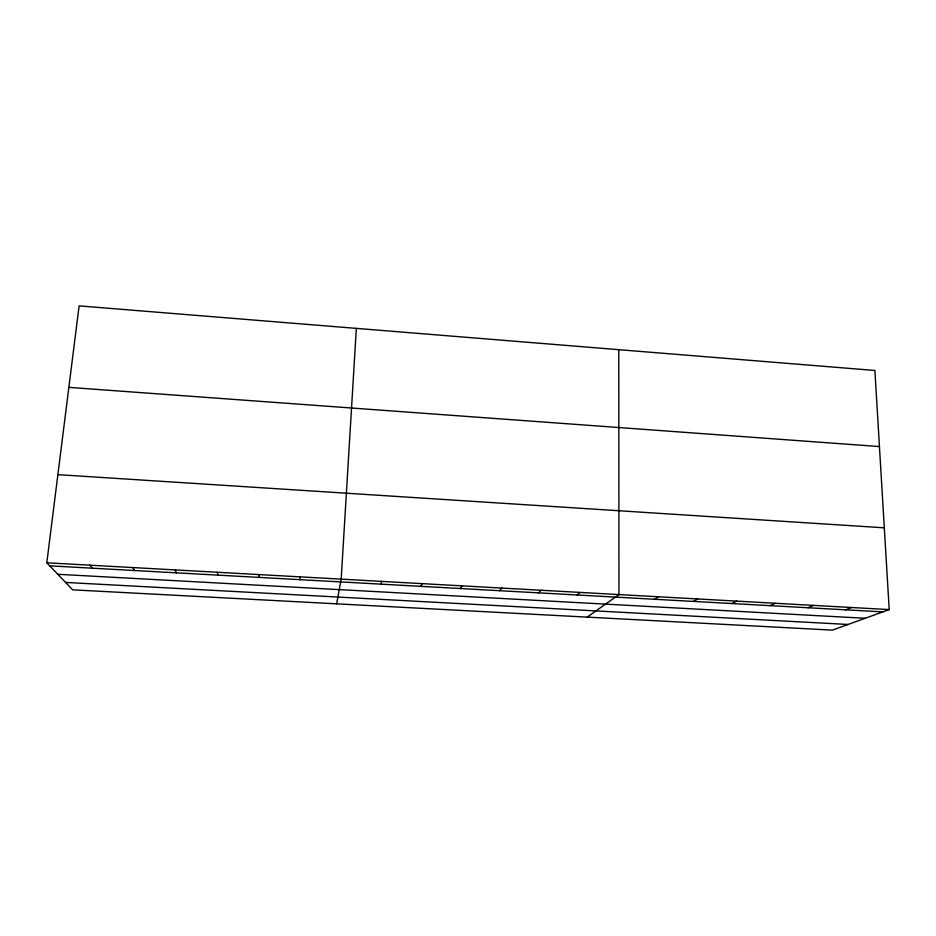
<?xml version="1.0" encoding="UTF-8"?>
<svg xmlns="http://www.w3.org/2000/svg" width="936" height="936" viewBox="0 0 936 936"><rect width="100%" height="100%" fill="white"/><g stroke="black" fill="none" stroke-linecap="round" stroke-linejoin="round"><path stroke-width="1.4" d="M300.128 579.676L300.175 576.868M356.347 328.372L341.184 579.138L336.656 603.837M46.8 562.782L79.104 305.873L874.891 370.469L889.2 609.593L832.396 630.127L72.645 589.832L46.8 562.782L889.2 609.593M380.882 584.134L381.841 581.396M420.755 586.345L422.171 583.643M460.313 588.533L462.173 585.866M499.555 590.698L501.848 588.065M538.481 592.851L541.195 590.253M577.091 594.992L580.226 592.429M587.235 617.128L618.953 594.582L618.778 349.678M654.533 599.274L658.511 596.782M693.365 601.415L697.753 598.958M731.87 603.544L736.667 601.123M770.071 605.662L775.265 603.264M807.967 607.756L813.559 605.393M845.559 609.827L851.526 607.499M65.567 582.426L848.063 624.464M49.713 565.835L882.847 611.887M57.786 574.283L865.18 618.275M57.88 474.646L884.309 527.822M68.855 387.364L879.442 446.566M89.926 565.18L92.325 568.187M132.69 567.555L134.585 570.527M175.09 569.907L176.494 572.844M217.14 572.247L218.041 575.137M258.827 574.564L259.26 577.418"/></g></svg>
